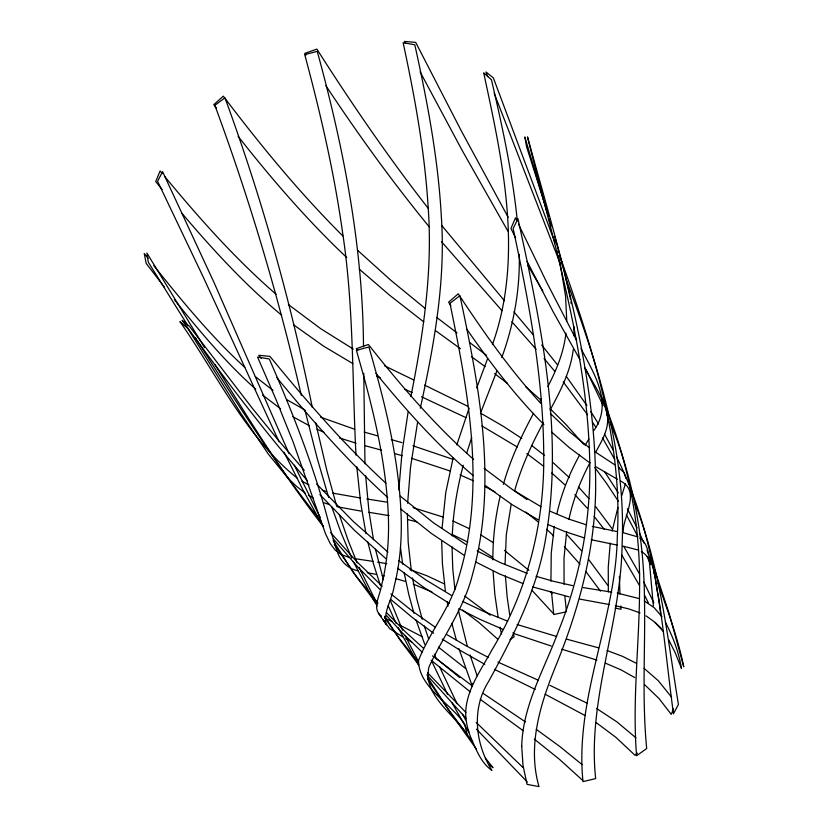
<?xml version="1.0" encoding="UTF-8"?>
<svg xmlns="http://www.w3.org/2000/svg" width="828" height="828" viewBox="0 0 828 828"><rect width="100%" height="100%" fill="white"/><g stroke="black" fill="none" stroke-linecap="round" stroke-linejoin="round"><path stroke-width="1.24" d="M574.135 335.951L573.918 326.48M407.376 513.909L408.194 542.454L411.33 570.896M566.787 321.067L565.545 295.969L560.349 264.856M452.274 535.944C453.175 512.056 457.097 488.334 463.266 465.253M407.635 503.248L410.543 467.064L417.591 422.27M398.837 489.814L402.046 452.264L408.173 411.682M442.059 527.985L445.785 492.443L453.051 458.267M610.246 543.075L608.259 567.045L608.332 591.999M565.938 333.125C563.878 352.014 556.571 369.837 547.857 386.552M573.214 349.747C570.606 371.472 560.308 391.189 550.04 410.16M566.642 531.648L564.003 558.134L564.075 584.289M554.325 526.391L551.241 553.249L550.941 581.235M623.039 532.228C623.173 515.999 641.141 491.242 620.462 481.016M410.885 396.519C423.284 334.233 432.878 270.715 428.138 207.041C424.733 151.648 414.787 96.907 403.132 42.714L414.797 44.753C427.341 101.544 438.229 158.955 441.365 217.133C445.795 281.592 433.882 345.555 420.303 408.266M612.161 531.027L617.926 507.471M511.176 504.418L506.322 534.567L505.028 564.613M568.929 519.384C573.152 499.543 580.531 480.468 590.053 462.593M500.267 496.013C495.227 516.9 492.815 538.397 492.867 559.873M625.471 483.552L621.766 495.63M556.892 513.619C561.591 493.115 569.447 473.419 579.631 455.038M514.561 491.035C521.195 467.116 531.617 444.45 543.344 422.632M503.352 484.339C510.421 459.509 521.35 435.983 533.563 413.307M456.787 444.936L469.134 408.08M466.692 453.185L471.681 437.567M492.443 344.572C523.979 256.204 502.668 161.408 483.697 72.854L491.439 79.747C502.254 126.229 512.501 173.011 517.272 220.569M501.789 357.53C513.805 324.555 520.129 289.458 519.239 254.32M487.64 358.545L476.69 387.918M471.722 685.832L472.55 683.628M496.821 371.151L481.078 411.651M673.464 708.882L671.249 714.378L659.057 698.584L644.888 684.942M540.063 401.249L541.553 398.496M595.467 452.595C601.811 440.827 609.988 428.004 607.048 414C603.136 397.109 592.786 382.691 584.599 367.663M593.748 430.581C613.517 404.064 593.914 373.128 580.997 348.66M585.096 445.402L588.832 439.068M637.436 753.118L635.066 755.322L615.825 737.272L596.025 722.513M509.965 639.682L514.095 636.856L513.132 632.488M565.42 612.016L553.756 614.531L551.5 591.896M366.804 498.953L386.769 502.12M373.314 561.415L355.222 558.724M360.294 497.99L333.001 493.167M368.977 512.325L389.139 515.647M361.029 511.114L337.586 506.819M611.737 592.144L583.222 587.59M377.589 562.077L386.759 563.702M617.067 545.052L591.182 539.721M617.357 531.628L592.268 526.401M617.243 593.076L638.543 598.427M376.202 574.373L367.29 572.738M609.491 604.575L579.983 599.141M622.998 546.138L638.026 549.978M623.422 532.766L637.591 536.844M572.676 585.634L554.253 581.494L536.12 576.35M382.215 575.532L384.316 575.957M615.318 605.713L628.587 608.859L640.013 612.865M615.132 608.042L621.041 609.304L620.752 606.013M361.143 571.496L362.602 571.806M569.126 596.874L532.683 586.928M408.018 519.622L416.774 521.888M413.048 507.657L443.353 517.138M381.656 450.173L365.396 445.806M349.509 557.523L341.364 554.594L335.154 550.092L330.269 543.654L325.559 533.874L292.998 441.634L276.231 400.069L257.56 357.054L269.276 358.959C288.775 403.691 307.022 449.076 321.088 495.837C326.832 514.053 330.786 532.808 337.037 550.868C339.956 560.835 347.946 569.084 358.4 570.834M566.994 639.247L598.53 647.838M395.577 578.596L405.368 581.411M395.318 453.796L402.346 455.7M556.592 636.473L517.117 624.529M391.24 439.596L401.963 442.597M377.413 435.797L364.165 432.071M584.692 538.014L564.686 531.504L547.919 524.517M411.371 458.236L450.484 471.111M586.617 524.89L568.826 519.104L550.278 511.311M326.563 491.521L322.382 490.269M356.092 443.166L339.511 437.981M561.757 649.193L596.916 660.092M412.955 445.785L453.009 459.354M354.622 429.246L320.612 417.167M551.241 646.026L514.24 633.679M329.44 504.625L323.738 502.699M409.964 569.571L426.834 575.719L444.263 583.895M606.996 650.497L622.459 656.314L636.028 663.145M527.364 573.452L500.164 562.533L477.228 550.982M413.182 584.061L431.937 591.979M507.605 621.145L485.581 612.306L462.728 601.459M522.81 583.492L499.098 573.752L475.748 561.995M605.537 663.207L621.031 669.862L634.755 677.583M502.782 629.27L479.754 619.261L458.753 608.642M323.903 432.195L316.948 429.256M460.016 474.91L473.368 480.789M452.823 520.947L469.3 528.647M538.335 680.243L497.959 662.079M549.802 685.284L587 703.117M421.504 396.778L466.019 417.685M451.881 534.339L467.83 542.112M412.189 392.565L404.871 389.243M391.965 621.507L384.906 618.143M399.448 624.902L422.228 636.742M424.557 385.103L467.458 406.134M413.451 379.845L384.471 365.759M535.261 689.445L494.43 669.366M376.771 376.015L380.176 377.671M545.155 694.247L585.023 715.516M488.209 657.349L466.599 646.078L447.006 634.703M309.31 425.695L292.636 416.587M309.041 484.98L302.023 481.192M538.003 519.694L512.408 504.873L485.601 485.694M303.99 409.425L286.85 399.696M484.908 486.481L495.03 491.987M540.912 506.664L513.029 489.99L484.152 468.358M644.319 600.962L654.12 607.649L662.007 616.756M484.773 664.294L461.486 651.16L442.193 639.05M481.865 425.923L517.252 447.016M313.222 497.99L308.389 495.206M480.406 413.037L503.279 426.316L521.868 438.478M352.831 363.606L323.489 346.083L293.888 325.021M451.457 595.435L425.83 579.921L398.837 560.701M617.45 479.257L595.829 466.723M402.791 636.918L389.719 628.659L383.26 619.934L386.459 624.85M353.328 349.095L320.819 328.778L288.403 304.569M405.834 638.647L412.251 642.383M480.695 534.867L493.54 542.795M449.438 603.426L423.781 587.342L397.678 568.236M641.327 551.51C656.49 560.639 654.472 581.566 658.395 596.439C664.522 635.397 668.113 674.696 673.464 713.767L678.422 704.462C667.244 636.297 660.123 566.518 634.279 501.861M596.429 708.395L616.881 721.85L635.987 737.893M646.006 615.856L654.731 622.076L663.497 631.733M466.019 544.534L433.696 522.965L400.214 496.075M464.332 555.433L431.44 533.501L400.731 509.013M479.06 548.478L492.256 557.006M614.686 464.746L594.649 451.581M514.312 490.756L527.001 499.584M435.393 627.324L412.706 611.375L390.951 593.914M464.694 595.984L490.279 615.163M525.552 721.985L483.034 693.336M588.811 462.148L569.219 447.544L551.5 431.937M280.589 408.763L262.683 395.111M297.004 477.984C245.688 436.646 217.039 374.66 179.904 321.585L187.759 328.374L240.762 413.275L268.438 454.261L287.626 477.777L296.227 486.098L305.19 493.105M433.624 633.234L412.199 617.398L390.826 599.472M438.395 647.134L465.595 668.496M536.223 729.333L560.007 746.649L582.012 764.544M471.877 685.605L432.537 655.869M526.836 453.609L543.634 466.267M639.868 538.128C645.509 541.667 647.589 548.478 648.603 554.698M462.49 610.008L478.915 622.459L497.473 638.916M460.43 348.702L435.745 330.786M471.411 356.63L485.094 366.597M272.971 390.371L255.366 376.626M381.429 616.073C371.265 608.911 380.187 595.384 381.346 586.069C386.935 564.592 388.974 542.309 388.477 520.17C386.842 462.283 372.362 405.72 356.402 350.358L368.895 346.994C384.896 402.511 399.241 459.229 401.176 517.252C401.818 540.57 399.955 564.096 394.066 586.721C392.234 599.224 383.26 611.364 386.127 624.177L378.468 613.382M589.577 447.948L569.592 431.823L550.372 413.514M504.387 550.341L528.906 570.399M644.091 668.382L658.239 680.647L671.632 697.217M480.25 699.329L523.203 730.741M531.452 445.329L544.565 455.483M435.642 657.908L459.675 677.563M494.575 373.625L507.554 383.467M423.801 321.937L389.771 295.358L359.176 269.048M525.687 512.046L528.274 514.002M456.994 332.908L436.708 317.424M469.476 342.357L486.398 355.233M470.294 691.897L431.119 660.226M618.651 467.499L624.095 472.684L626.03 478.553M534.308 739.114L559.252 759.152L582.684 780.39M529.092 514.633L538.428 522.147M424.899 308.213L391.199 280.599L357.51 250.201M489.524 764.906L493.033 767.701L485.374 758.034M387.98 552.121L353.318 521.485L316.658 484.028M281.665 315.22C244.933 284.718 212.548 249.383 181.705 213.044M385.993 558.765L354.436 530.303L319.877 494.595M473.223 475.624C437.246 445.102 405.73 409.746 375.922 373.293M525.77 386.8L540.963 400.152M551.759 473.005L564.841 484.773M276.159 294.323C235.131 258.791 199.062 218.002 164.503 176.281M423.367 648.158L405.306 631.754L386.397 612.492M552.762 462.334L569.364 477.642M473.575 459.374C434.514 424.971 400.617 385.217 368.356 344.5L356.288 348.66L357.727 350.492M255.748 389.191C226.272 363.016 200.914 332.649 176.24 302.013M546.594 529.258L553.715 535.892M382.225 586.245L357.241 562.119L330.507 532.518M387.763 497.545C347.408 460.772 311.359 419.589 276.707 377.475M244.767 367.342C211.192 336.541 182.181 301.206 153.822 265.664M422.176 652.185L403.008 633.555L386.521 615.628M385.931 483.283C343.827 444.294 306.215 400.773 269.959 356.392L258.74 355.274L261.286 358.441M655.279 622.708L661.189 628.235M346.746 257.549C307.219 220.258 271.677 178.983 238.112 136.309M380.476 589.96L357.624 566.828L333.467 539.121M550.082 408.639L566.197 424.743L583.75 444.398M476.245 722.492L522.923 767.442M465.926 712.473L427.558 672.719M342.833 235.928C299.332 192.613 260.354 145.024 223.312 96.151L213.769 104.67L216.367 108.106M531.907 590.24L553.653 613.89M543.903 424.547C514.923 395.463 490.062 362.602 466.661 328.964M476.41 729.116L527.26 781.942M574.839 494.668L587.466 508.444M566.797 534.515L581.494 550.755M465.926 718.218L426.844 674.892M564.344 546.583L579.983 564.241M578.503 486.999L588.905 498.559M550.009 591.378L552.1 593.645M464.104 723.289C450.567 703.438 418.233 686.774 418.585 660.33C429.804 631.453 451.281 607.038 459.012 576.391C486.388 487.174 468.255 392.431 449.956 303.307L459.933 295.689C479.205 386.365 497.97 482.279 472.705 573.711C464.56 607.555 443.508 635.759 429.049 666.757C422.145 694.723 453.899 713.777 466.971 734.312L464.736 723.962M540.725 403.339C509.841 369.516 483.386 331.976 458.236 293.785L448.6 302.22L450.825 305.584M501.985 310.697L441.479 241.641M511.839 321.688L536.099 349.199M304.28 470.345L279.129 441.138L251.94 407.821L189.405 326.253L182.098 320.281C222.163 375.074 262.755 429.639 307.488 480.757M378.023 603.177L356.485 576.526L334.284 544.379M504.48 300.781L441.655 225.402M513.888 311.814L533.594 335.205M544.089 358.545L554.636 371.192M418.15 661.945L400.007 639.33L384.482 617.357M162.309 173.621L160.125 170.961L155.716 181.56L162.164 189.508M541.678 345.028L557.679 365.086M429.142 226.748C392.172 181.663 358.079 134.291 325.88 85.698M594.193 516.455L604.15 529.206M321.016 521.091C275.703 464.901 237.305 403.609 198.648 342.771M376.926 604.223L353.421 572.676L333.177 540.632M588.449 559.19L607.617 585.085M595.622 506.601L612.461 529.113M174.356 299.653L175.619 301.226M418.595 664.791L399.872 639.754L384.575 616.291M563.247 381.905L587.58 414.807M323.572 526.794C283.528 475.52 249.383 420.034 215.135 364.827M594.846 467.572L606.386 483.117L618.288 501.157M148.067 258.367L144.238 253.471L146.194 263.449L162.454 284.542M163.075 285.339L164.327 286.943M428.2 208.335C388.363 157.227 351.683 103.728 316.865 49.1L304.797 53.365L305.956 55.165M585.996 571.682L600.435 591.171M472.633 741.764L446.571 706.988L427.393 678.95M566.259 376.336L586.886 405.534M476.266 748.967L449.107 710.776L427.869 677.718M604.657 471.753L618.35 492.888M592.662 422.352L595.787 427.155M590.881 411.64L598.54 423.946M621.549 554.594L639.402 585.386M197.043 340.215L198.109 341.923M195.439 337.669L196.505 339.366M187.977 325.797L148.274 262.166L146.908 253.057L204.537 347.574M623.857 546.532L639.692 574.208M377.195 605.961L372.745 598.572M602.536 437.96L614.697 459.364M418.73 665.163L398.154 627.686M321.419 523.306L323.344 526.577M527.953 265.571L540.932 287.844M372.124 597.505L353.297 561.446M320.26 521.309L302.965 489.907L284.025 452.16M541.553 288.92L542.795 291.073M507.926 231.198L462.2 150.489L420.117 71.86M579.942 359.621L553.259 311.97L527.084 261.369M626.341 514.747L637.829 536.461M668.558 639.537L675.358 653.106L681.527 668.538C678.877 652.371 672.967 636.763 665.412 622.252M604.554 434.214L613.165 450.153M508.195 217.319L461.517 131.269L415.708 42.404L404.426 41.4L405.42 43.356M375.974 601.438L359.062 567.325M418.036 660.713L405.089 635.583M465.595 719.905L462.552 714.253M452.191 703.034L468.71 732.345L468.441 730.172M627.365 508.702L637.084 527.829M320.146 517.334L294.354 465.212M576.661 340.411L547.08 283.124L518.514 224.212M447.544 694.206L431.895 661.531M457.046 703.748L439.564 666.747M643.78 582.053L653.872 602.877M585.945 369.371L603.115 405.648M644.453 595.063L648.324 602.805M618.423 466.547L619.52 468.751M616.425 456.642C641.007 505.794 653.903 559.811 660.672 614.097M515.616 238.04L510.959 228.404L515.502 217.805L517.003 221.014M279.046 441.759L203.45 277.473L157.589 181.301L162.578 171.624L214.059 282.576L289.075 453.723M396.063 623.339L388.187 605.682M402.584 630.211L390.247 600.31M639.464 532.901L644.008 543.085M351.745 558.082L340.805 532.021L331.707 506.757M647.113 556.457L650.477 564.365M357.096 562.823L348.008 540.053L339.325 514.705M606.665 413.917L607.545 415.998M601.407 396.508C627.696 457.47 640.748 523.896 639.558 590.281C639.268 645.457 632.188 700.612 636.577 755.788L646.689 748.533C641.71 697.455 645.612 646.119 644.412 594.928C643.553 535.923 632.633 476.949 610.122 422.301M630.625 492.867L632.012 496.241M647.041 550.278L653.841 567.542M436.501 659.45L434.379 654.172M654.141 573.359L654.927 575.346M472.25 686.039L458.929 648.686M494.13 93.119L560.887 265.333M487.744 76.652L485.943 71.984L493.364 77.863L555.102 242.935M424.785 644.422L416.07 620.068M657.991 583.295C667.73 610.722 677.966 638.274 683.762 666.819L669.252 613.869L654.596 569.571M565.555 277.815C597.319 363.202 626.465 452.574 622.087 544.876C621.103 623.681 587.114 699.381 595.663 778.599L582.984 781.622C574.415 697.849 616.073 619.396 617.305 536.151C622.811 439.109 591.637 345.255 559.49 255.117M477.187 675.834L469.993 654.917M380.342 585.282L373.614 564.375L367.798 541.957M428.728 639.133L424.298 625.968M328.685 497.535L317.227 458.422L304.849 409.86M545.931 207.693L526.639 146.97L524.828 136.951L548.157 215.704M546.242 208.677L546.842 210.643M547.153 211.657L547.774 213.676M548.074 214.628L548.654 216.522M383.364 579.693L375.446 549.243M336.799 506.57L326.915 470.77L315.706 422.942M422.249 619.292L416.774 598.851L412.489 577.934M413.938 613.269L408.866 594.856L404.085 572.531M554.698 236.684L563.982 270.29L569.975 296.724M467.178 645.768L458.36 610.215M456.414 640.355L451.86 623.401M548.954 218.633L549.481 220.569M549.751 221.542L550.268 223.477M550.537 224.45L551.024 226.292M301.34 395.474C278.519 297.097 249.89 200.065 214.856 105.322L224.937 97.807C261.948 198.544 290.887 302.137 312.27 407.293M557.265 251.029L557.71 252.892M558.341 255.676L559.376 260.282M501.457 633.896L500.04 627.179M559.573 261.203L560.163 263.946M365.976 533.636L360.594 502.441L356.816 466.847M448.041 606.117L447.203 601.749M570.14 297.583L570.461 299.291M373.5 539.763L368.946 511.197L365.624 475.603M570.916 301.837L571.216 303.607M498.114 617.046L494.833 594.307L493.084 571.361M509.727 614.873L507.171 597.081L505.38 575.853M402.687 564.21L400.473 547.443M445.361 590.747L442.431 563.982L441.707 541.481M648.914 556.561L653.354 605.899M454.934 589.764L452.781 568.96L452.036 546.894M566.487 611.788L564.882 596.646M355.988 455.11C352.159 381.18 353.815 306.784 342.699 233.382C334.284 172.98 320.55 113.457 304.735 54.607L317.248 51.367C343.63 147.653 362.923 246.609 363.492 346.766M619.913 594.059L619.416 576.319M364.972 463.835L363.771 373.283M521.723 746.318L522.996 765.455L527.063 784.364L538.997 786.6C526.981 745.148 540.819 702.517 556.499 664.128C579.579 607.172 595.767 546.666 595.663 484.846C595.384 365.655 558.776 250.76 527.508 136.91C553.756 243.484 587.176 350.047 589.722 460.72C591.151 518.535 580.335 576.412 558.848 630.077C545.01 668.165 522.716 704.783 521.723 746.318M543.706 453.827C544.762 522.509 527.529 591.43 491.718 650.259C481.337 669.645 466.992 688.627 465.74 711.376C465.398 720.246 467.499 729.023 470.677 737.251C476.09 749.195 480.685 762.619 491.894 770.392C475.262 743.751 471.298 709.172 488.468 681.723C513.298 636.421 537.3 589.546 545.735 538.003C564.23 431.16 540.643 323.096 517.986 218.799L513.132 228.497C529.02 302.624 543.334 377.754 543.706 453.827"/></g></svg>
